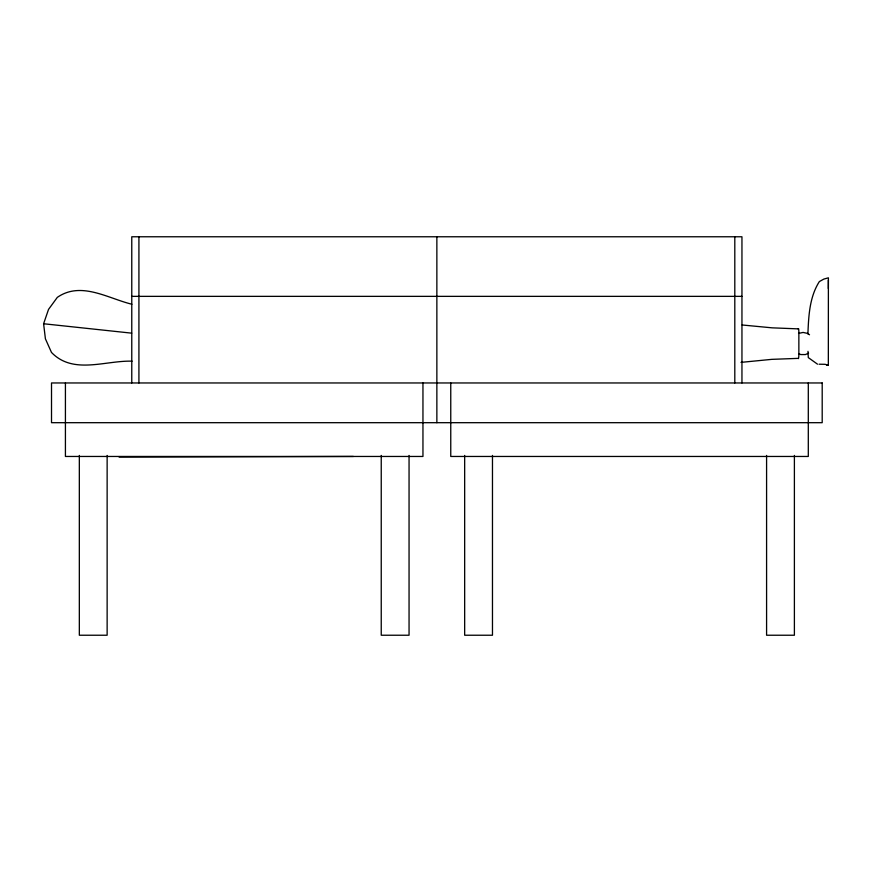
<?xml version="1.0" encoding="UTF-8"?>
<svg xmlns="http://www.w3.org/2000/svg" width="872" height="872" viewBox="0 0 872 872"><rect width="100%" height="100%" fill="white"/><g stroke="black" fill="none" stroke-linecap="round" stroke-linejoin="round"><path stroke-width="1.31" d="M826.602 365.041L828.335 365.205L828.389 280.054M828.356 288.567L828.4 277.819L823.877 279.073L819.353 281.58C809.478 297.036 808.606 316.122 807.908 333.976M132.086 361.172C105.24 360.343 73.128 374.949 51.481 352.43L45.409 338.816L43.6 323.752L48.527 309.418L57.312 297.374C80.998 280.958 107.768 298.344 131.868 304.23M808.606 353.149L805.412 354.566L800.769 354.566L798.643 353.618M798.545 333.409L803.09 332.439L807.636 333.409L809.521 334.772M741.015 362.37L771.84 359.351L798.251 358.37A10.987 0.632 -89.9 0 0 798.861 355.111L798.861 331.622A10.987 0.632 -89.9 0 0 798.251 329.071M119.093 457.092L353.389 456.459M131.77 296.36L741.952 296.36M819.026 364.213L825.086 364.311L828.324 365.205M798.578 328.886L772.145 327.839L742.159 324.983M131.694 333.159L43.6 323.752M817.511 364.18L808.289 357.585L807.995 351.329M808.3 382.961L808.3 456.459L450.759 456.459L450.759 382.961M794.392 455.435L794.392 635.23L766.586 635.23L766.586 455.435M741.952 382.961L741.952 236.77L131.77 236.77L131.77 382.961M734.802 236.77L734.802 382.961M492.473 455.435L492.473 635.23L464.667 635.23L464.667 455.435M436.861 236.77L436.861 422.691M422.953 382.961L422.953 456.459L65.422 456.459L65.422 382.961M409.055 455.435L409.055 635.23L381.238 635.23L381.238 455.435M138.921 236.77L138.921 382.961M107.136 455.435L107.136 635.23L79.33 635.23L79.33 455.435M822.198 382.961L51.513 382.961L51.513 422.691L822.198 422.691L822.198 382.961"/></g></svg>
